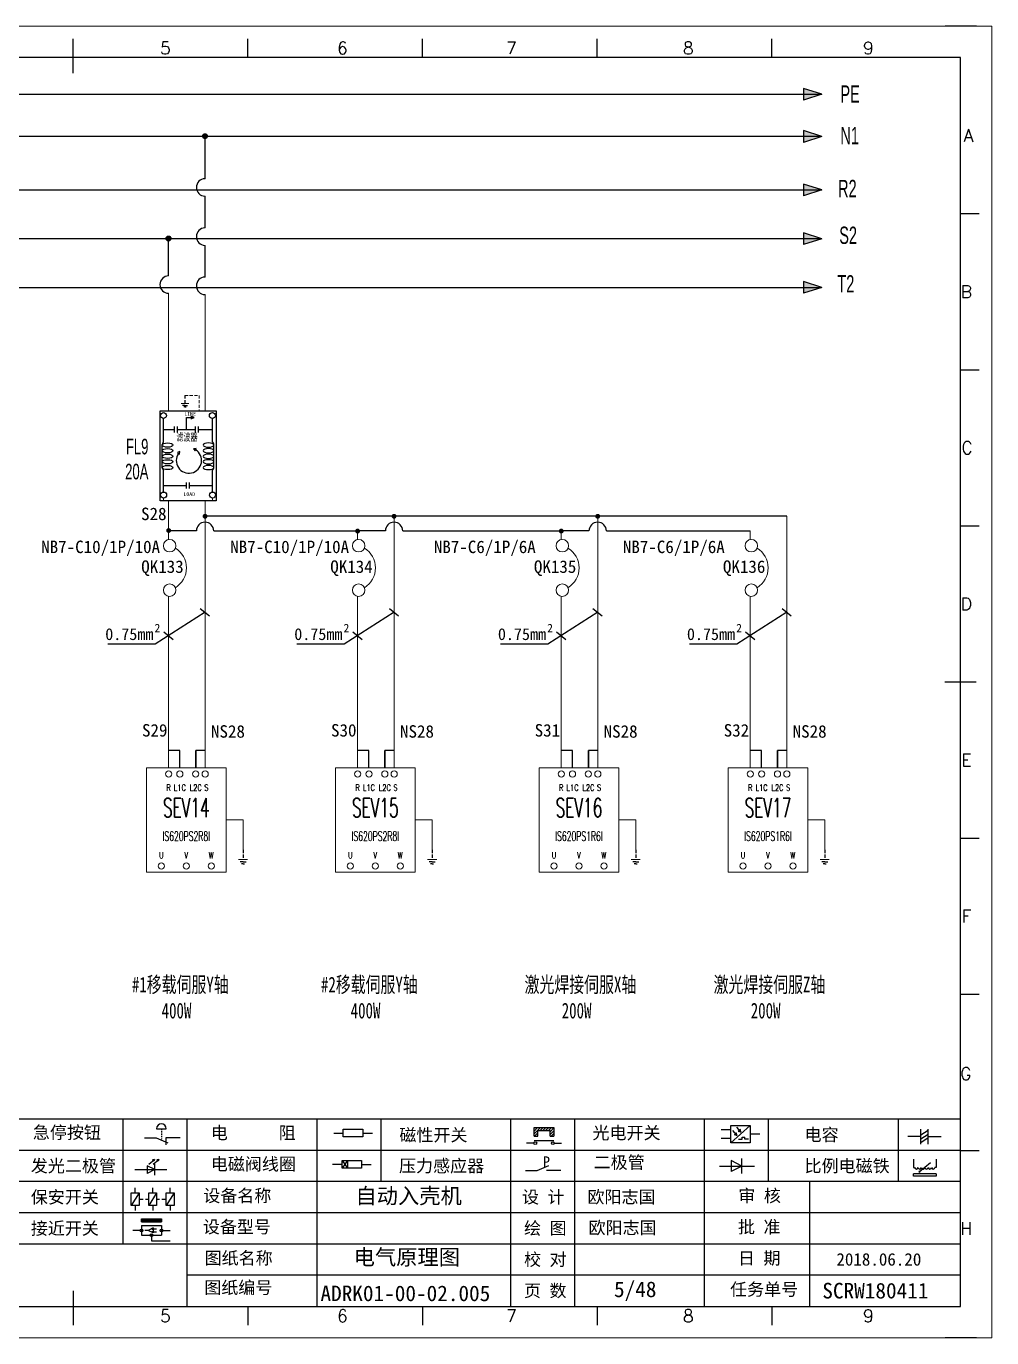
# Model space of a CAD drawing. Header units: millimetres. Extents: x 336 to 12810, y -1577 to 4105.
# Drawn here: x 8125.1 to 8279.8, y -58.4 to 151.6 of the extents above; entities that cross this region are included whole.
import ezdxf
from ezdxf.enums import TextEntityAlignment as Align

# ---------------------------------------------------------------- set-up
doc = ezdxf.new("R2010")
doc.units = ezdxf.units.MM
doc.linetypes.add('DASHED', pattern=[0.75, 0.5, -0.25])
for name, color, linetype in [('0015LEVEL_0', 7, 'Continuous'), ('AE_BOR', 1, 'Continuous'), ('MISC', 2, 'Continuous'), ('SYMS', 7, 'Continuous'), ('主图', 7, 'Continuous')]:
    doc.layers.add(name, color=color, linetype=linetype)
doc.styles.get("Standard").update_dxf_attribs({"font": ''})
doc.styles.add('STYLE1', font='italic.shx', dxfattribs={"width": 0.68, "height": 3, "bigfont": 'xc00.shx'})
doc.styles.add('WD', font='romans.shx', dxfattribs={"width": 0.8, "bigfont": 'gbcbig.shx'})
doc.styles.add('样式 0', font='')
doc.styles.add('样式 8', font='arial.ttf', dxfattribs={"width": 0.6, "height": 2.5})
doc.styles.add('汉字', font='')
doc.styles.get('Standard').set_extended_font_data('SimSun')
doc.styles.get('样式 0').set_extended_font_data('KaiTi_GB2312')
doc.styles.get('汉字').set_extended_font_data('新宋体')

# ---------------------------------------------------------------- blocks, each defined once
blk = doc.blocks.new('磁性开关')
at = {"linetype": 'ByBlock'}
h = blk.add_hatch(dxfattribs=at)
h.set_pattern_fill('ANSI31', color=256, scale=0.1, style=0)
h.paths.add_polyline_path([(-1910.88, -776.69), (-1910.88, -775.29), (-1907.69, -775.29), (-1907.69, -776.69), (-1908.31, -776.69), (-1908.31, -775.79), (-1910.25, -775.79), (-1910.25, -776.69)])
for p, q in [((-1910.88, -776.69), (-1910.88, -775.29)), ((-1910.88, -775.29), (-1907.69, -775.29)), ((-1910.88, -776.69), (-1910.25, -776.69)), ((-1910.25, -776.69), (-1910.25, -775.79)), ((-1910.25, -775.79), (-1908.31, -775.79)), ((-1908.31, -776.69), (-1908.31, -775.79)), ((-1908.31, -776.69), (-1907.69, -776.69)), ((-1907.69, -775.29), (-1907.69, -776.69)), ((-1910.91, -777.81), (-1912.09, -777.81)), ((-1910.88, -777.39), (-1907.69, -777.39)), ((-1907.66, -777.81), (-1906.48, -777.81))]:
    blk.add_line(p, q, dxfattribs=at)
for centre in [(-1910.68, -777.81), (-1907.88, -777.81)]:
    blk.add_circle(centre, 0.225, dxfattribs=at)
blk = doc.blocks.new('光电开关')
at = {"linetype": 'ByBlock'}
h = blk.add_hatch(dxfattribs=at)
h.set_pattern_fill('ANSI31', color=256, scale=0.01, style=0)
h.set_pattern_definition([(45, (0.172267, 0), (-0.0224506403, 0.0224506403), [])])
h.paths.add_polyline_path([(-1882.44, -776.34), (-1882.5, -775.91), (-1882.68, -776.07)])
h.paths.add_polyline_path([(-1882.86, -776.23), (-1882.44, -776.34), (-1882.68, -776.07)])
h.paths.add_polyline_path([(-1883.05, -776.88), (-1883.11, -776.45), (-1883.29, -776.61)])
h.paths.add_polyline_path([(-1883.47, -776.77), (-1883.05, -776.88), (-1883.29, -776.61)])
for p, q in [((-1884.01, -775.96), (-1885.56, -775.96)), ((-1880.91, -775.3), (-1884.01, -778.05)), ((-1883.75, -776.09), (-1883.05, -776.88)), ((-1883.11, -776.45), (-1883.47, -776.77)), ((-1883.05, -776.88), (-1883.47, -776.77)), ((-1883.14, -775.55), (-1882.44, -776.34)), ((-1883.05, -776.88), (-1883.11, -776.45)), ((-1882.5, -775.91), (-1882.86, -776.23)), ((-1882.44, -776.34), (-1882.86, -776.23)), ((-1882.44, -776.34), (-1882.5, -775.91)), ((-1879.37, -776.67), (-1880.91, -776.67)), ((-1884.01, -777.39), (-1885.56, -777.39)), ((-1882.78, -777.47), (-1882.23, -777.47)), ((-1882.23, -777.47), (-1882.23, -777.14)), ((-1882.23, -777.14), (-1881.78, -777.14)), ((-1881.78, -777.47), (-1881.78, -777.14)), ((-1881.23, -777.47), (-1881.78, -777.47))]:
    blk.add_line(p, q, dxfattribs=at)
blk.add_lwpolyline([(-1884.01, -775.3), (-1880.91, -775.3), (-1880.91, -778.05), (-1884.01, -778.05)], close=True, dxfattribs=at)
blk = doc.blocks.new('电磁阀线圈')
at = {"linetype": 'ByBlock'}
for p, q in [((-1854.61, -796.54), (-1856.17, -796.54)), ((-1854.61, -795.92), (-1853.75, -797.16)), ((-1853.75, -795.92), (-1854.61, -797.16)), ((-1853.75, -795.92), (-1853.75, -797.16)), ((-1851.53, -796.54), (-1849.97, -796.54))]:
    blk.add_line(p, q, dxfattribs=at)
blk.add_lwpolyline([(-1854.61, -795.92), (-1851.53, -795.92), (-1851.53, -797.16), (-1854.61, -797.16)], close=True, dxfattribs=at)
blk = doc.blocks.new('压力感应器')
at = {"linetype": 'ByBlock'}
for p, q in [((-1815.59, -777.73), (-1813.71, -776.93)), ((-1817.44, -777.73), (-1815.59, -777.73)), ((-1811.78, -777.73), (-1814.05, -777.73))]:
    blk.add_line(p, q, dxfattribs=at)
at = {"linetype": 'ByBlock', "insert": (-1814.65, -775.48), "char_height": 1.68, "width": 1.2242, "attachment_point": 1}
blk.add_mtext('{\\fNSimSun|b0|i0|c134|p49;P}', dxfattribs=at)
blk = doc.blocks.new('二极管')
at = {"linetype": 'ByBlock'}
for p, q in [((-1787.52, -776.77), (-1781.92, -776.77)), ((-1783.97, -776.77), (-1785.69, -775.9)), ((-1785.69, -775.9), (-1785.69, -777.65)), ((-1783.97, -776.77), (-1785.69, -777.65)), ((-1783.97, -777.99), (-1783.97, -775.56))]:
    blk.add_line(p, q, dxfattribs=at)
blk = doc.blocks.new('电容')
at = {"linetype": 'ByBlock'}
for p, q in [((-1756.08, -782.99), (-1756.08, -780.56)), ((-1754.86, -780.79), (-1756.08, -781.55)), ((-1754.86, -782.99), (-1754.86, -780.56)), ((-1756.08, -781.77), (-1758.13, -781.77)), ((-1754.86, -781.44), (-1756.08, -782.2)), ((-1754.86, -781.99), (-1756.08, -782.75)), ((-1754.86, -781.77), (-1752.81, -781.77))]:
    blk.add_line(p, q, dxfattribs=at)
blk = doc.blocks.new('发光二极管')
at = {"linetype": 'ByBlock'}
for p, q in [((-1755.78, -785.92), (-1754.89, -785.14)), ((-1754.89, -785.14), (-1755.2, -785.22)), ((-1755.2, -785.22), (-1755.01, -785.43)), ((-1755.08, -785.92), (-1754.18, -785.14)), ((-1754.89, -785.14), (-1755.01, -785.43)), ((-1754.18, -785.14), (-1754.49, -785.22)), ((-1754.49, -785.22), (-1754.31, -785.43)), ((-1754.18, -785.14), (-1754.31, -785.43)), ((-1758.01, -786.77), (-1752.89, -786.77)), ((-1754.84, -786.77), (-1756.04, -786.16)), ((-1756.04, -786.16), (-1756.04, -787.39)), ((-1754.84, -786.77), (-1756.04, -787.39)), ((-1754.84, -787.63), (-1754.84, -785.92))]:
    blk.add_line(p, q, dxfattribs=at)
blk = doc.blocks.new('比例电磁阀')
at = {"linetype": 'ByBlock'}
for p, q in [((-1757.26, -775.38), (-1757.26, -776.71)), ((-1757.26, -776.71), (-1757.05, -776.71)), ((-1754.5, -775.98), (-1756.35, -777.44)), ((-1753.58, -776.71), (-1753.8, -776.71)), ((-1753.58, -775.38), (-1753.58, -776.71)), ((-1753.6, -777.73), (-1757.25, -777.73)), ((-1757.25, -778.13), (-1757.25, -777.73)), ((-1753.6, -778.13), (-1757.25, -778.13)), ((-1756.35, -777.44), (-1756.25, -777.25)), ((-1756.35, -777.44), (-1756.15, -777.38)), ((-1756.15, -777.38), (-1756.25, -777.25)), ((-1753.6, -777.73), (-1753.6, -778.13))]:
    blk.add_line(p, q, dxfattribs=at)
for centre in [(-1756.78, -776.71), (-1756.24, -776.71), (-1755.7, -776.71), (-1755.15, -776.71), (-1754.61, -776.71), (-1754.07, -776.71)]:
    blk.add_arc(centre, 0.271, 180, 0, dxfattribs=at)
blk = doc.blocks.new('保安开关')
at = {"linetype": 'ByBlock'}
for p, q in [((-1757.33, -790.79), (-1758.6, -792.81)), ((-1757.96, -790.79), (-1757.96, -789.97)), ((-1754.54, -790.79), (-1755.81, -792.81)), ((-1755.17, -790.79), (-1755.17, -789.97)), ((-1751.75, -790.79), (-1753.02, -792.81)), ((-1752.39, -790.79), (-1752.39, -789.97)), ((-1757.96, -792.81), (-1757.96, -793.62)), ((-1757.33, -791.8), (-1756.72, -791.8)), ((-1756.35, -791.8), (-1755.89, -791.8)), ((-1755.17, -792.81), (-1755.17, -793.62)), ((-1754.52, -791.8), (-1754.06, -791.8)), ((-1753.69, -791.8), (-1753.08, -791.8)), ((-1752.39, -792.81), (-1752.39, -793.62))]:
    blk.add_line(p, q, dxfattribs=at)
for points in [[(-1758.6, -790.79), (-1757.33, -790.79), (-1757.33, -792.81), (-1758.6, -792.81)], [(-1755.81, -790.79), (-1754.54, -790.79), (-1754.54, -792.81), (-1755.81, -792.81)], [(-1753.02, -790.79), (-1751.75, -790.79), (-1751.75, -792.81), (-1753.02, -792.81)]]:
    blk.add_lwpolyline(points, close=True, dxfattribs=at)
blk = doc.blocks.new('接近开关')
at = {"linetype": 'ByBlock'}
h = blk.add_hatch(dxfattribs=at)
h.set_pattern_fill('ANSI31', color=256, scale=0.01, style=0)
h.set_pattern_definition([(45, (-89.131516, -30.795668), (-0.0224506403, 0.0224506403), [])])
h.paths.add_polyline_path([(-1516.96, -1123.35), (-1516.96, -1122.85), (-1513.76, -1122.85), (-1513.76, -1123.35)])
for p, q in [((-1516.96, -1123.35), (-1516.96, -1122.85)), ((-1516.96, -1122.85), (-1513.76, -1122.85)), ((-1516.96, -1123.35), (-1513.76, -1123.35)), ((-1513.76, -1122.85), (-1513.76, -1123.35)), ((-1517.18, -1124.71), (-1518.36, -1124.71)), ((-1516.96, -1123.95), (-1513.76, -1123.95)), ((-1516.96, -1123.95), (-1516.96, -1125.47)), ((-1516.96, -1125.47), (-1513.76, -1125.47)), ((-1515.91, -1124.71), (-1516.45, -1124.71)), ((-1515.11, -1124.31), (-1515.91, -1124.71)), ((-1515.11, -1125.11), (-1515.91, -1124.71)), ((-1515.33, -1124.53), (-1515.17, -1124.53)), ((-1515.33, -1124.88), (-1515.17, -1124.88)), ((-1515.25, -1124.45), (-1515.25, -1124.61)), ((-1515.11, -1124.31), (-1515.11, -1125.11)), ((-1515.11, -1124.48), (-1514.58, -1124.48)), ((-1515.11, -1124.94), (-1514.58, -1124.94)), ((-1513.76, -1123.95), (-1513.76, -1125.47)), ((-1513.54, -1124.71), (-1512.36, -1124.71)), ((-1515.36, -1125.69), (-1515.36, -1126.36)), ((-1515.36, -1126.36), (-1512.36, -1126.36))]:
    blk.add_line(p, q, dxfattribs=at)
for centre in [(-1516.96, -1124.71), (-1515.36, -1125.47), (-1513.76, -1124.71)]:
    blk.add_circle(centre, 0.225, dxfattribs=at)
blk = doc.blocks.new('电阻')
at = {"linetype": 'ByBlock'}
for p, q in [((-3.09, 0), (-1.57, 0)), ((1.57, 0), (3.09, 0))]:
    blk.add_line(p, q, dxfattribs=at)
blk.add_lwpolyline([(-1.57, 0.63), (1.57, 0.63), (1.57, -0.63), (-1.57, -0.63)], close=True, dxfattribs=at)
blk = doc.blocks.new('急停按钮')
at = {"linetype": 'ByBlock'}
for p, q in [((-1.86, 0), (0, 0)), ((0, 0), (1.88, -0.81)), ((0.06, 1.45), (1.61, 1.45)), ((0.83, 1.45), (0.83, 1.24)), ((0.83, 1.07), (0.83, 0.85)), ((0.83, 0.68), (0.83, 0.47)), ((0.83, 0.29), (0.83, 0.08)), ((3.81, 0), (1.54, 0)), ((1.54, 0), (1.54, -1.15)), ((0.83, -0.09), (0.83, -0.24))]:
    blk.add_line(p, q, dxfattribs=at)
blk.add_arc((0.83, 1.45), 0.774, 0, 180)
blk = doc.blocks.new('电控横A4')
for p, q in [((292, -5), (5, -5)), ((292, -205), (292, -5)), ((10.03, -205), (289.53, -205)), ((130.8, -205), (190.75, -205)), ((190.75, -205), (259.54, -205))]:
    blk.add_line(p, q)
at = {"linetype": 'ByBlock'}
for p, q in [((292, -175), (5, -175)), ((292, -180), (5, -180)), ((292, -185), (5, -185)), ((292, -190), (5, -190)), ((292, -195), (5, -195)), ((292, -200), (168.03, -200))]:
    blk.add_line(p, q, dxfattribs=at)
at = {"color": 0, "lineweight": -2}
for p, q in [((157.79, -175), (157.79, -195)), ((168.03, -175), (168.03, -204.92)), ((188.84, -175), (188.84, -185)), ((199.08, -175), (199.08, -185)), ((219.89, -175), (219.89, -185)), ((230.12, -175), (230.12, -185)), ((250.93, -175), (250.93, -185)), ((261.17, -175), (261.17, -185)), ((281.98, -175), (281.98, -185)), ((188.84, -185), (188.84, -204.92)), ((219.89, -185), (219.89, -205)), ((230.12, -185), (230.12, -205)), ((250.93, -185), (250.93, -205)), ((267.79, -185), (267.79, -205))]:
    blk.add_line(p, q, dxfattribs=at)
at = {"color": 0, "ltscale": 2}
for p, q in [((292, -205), (292, -183.55)), ((259.54, -205), (289.53, -205)), ((259.54, -205), (292, -205))]:
    blk.add_line(p, q, dxfattribs=at)
at = {"layer": 'AE_BOR', "color": 1, "lineweight": 15}
for p, q in [((0, 0), (297, 0)), ((297, 0), (297, -210)), ((297, -210), (0, -210))]:
    blk.add_line(p, q, dxfattribs=at)
at = {"layer": 'AE_BOR'}
for p, q in [((149.78, -5), (149.78, -2)), ((177.78, -5), (177.78, -2)), ((205.78, -5), (205.78, -2)), ((233.78, -5), (233.78, -2)), ((261.78, -5), (261.78, -2)), ((292, -30), (295, -30)), ((292, -55), (295, -55)), ((292, -80), (295, -80)), ((292, -130), (295, -130)), ((292, -155), (295, -155)), ((292, -180), (295, -180)), ((149.78, -205), (149.78, -208)), ((177.78, -205), (177.78, -208)), ((205.78, -205), (205.78, -208)), ((233.78, -205), (233.78, -208)), ((261.78, -205), (261.78, -208))]:
    blk.add_line(p, q, dxfattribs=at)
at = {"layer": 'AE_BOR', "lineweight": 30}
for p, q in [((294.53, 0), (289.53, 0)), ((294.53, -210), (289.53, -210))]:
    blk.add_line(p, q, dxfattribs=at)
at = {"layer": 'AE_BOR', "color": 2, "lineweight": 30}
for p, q in [((149.78, -7.5), (149.78, -2.5)), ((289.5, -105), (294.5, -105)), ((149.78, -202.5), (149.78, -207.5)), ((149.78, -205), (149.78, -207.5))]:
    blk.add_line(p, q, dxfattribs=at)
for name, p in [('急停按钮', (163.12, -177.98)), ('电阻', (194.66, -177.22))]:
    blk.add_blockref(name, p)
at = {"linetype": 'ByBlock'}
for name, p in [('磁性开关', (2134.53, 598.96)), ('光电开关', (2139.22, 599.27)), ('电容', (2041.69, 603.98)), ('发光二极管', (1917.72, 603.69)), ('电磁阀线圈', (2047.53, 614.3)), ('压力感应器', (2039.72, 594.52)), ('二极管', (2040.91, 594.27)), ('比例电磁阀', (2041.69, 593.98)), ('保安开关', (1917.72, 603.98)), ('接近开关', (1677.72, 931.9))]:
    blk.add_blockref(name, p, dxfattribs=at)
at = {"char_height": 2, "attachment_point": 1, "style": '汉字'}
for s, insert in [('{\\fKaiTi_GB2312|b0|i0|c134|p49;急停按钮}', (143.35, -176.12)), ('{\\fKaiTi_GB2312|b0|i0|c134|p49;电      阻}', (171.86, -176.19)), ('{\\fKaiTi_GB2312|b0|i0|c134|p49;磁性开关}', (202.07, -176.53)), ('{\\fKaiTi_GB2312|b0|i0|c134|p49;光电开关}', (233.02, -176.19)), ('{\\fKaiTi_GB2312|b0|i0|c134|p49;电容}', (267, -176.48)), ('{\\fKaiTi_GB2312|b0|i0|c134|p49;发光二极管}', (143.02, -181.48)), ('{\\fKaiTi_GB2312|b0|i0|c134|p49;电磁阀线圈}', (171.86, -181.19)), ('{\\fKaiTi_GB2312|b0|i0|c134|p49;压力感应器}', (202.02, -181.47)), ('{\\fKaiTi_GB2312|b0|i0|c134|p49;二极管}', (233.2, -180.91)), ('{\\fKaiTi_GB2312|b0|i0|c134|p49;比例电磁铁}', (267, -181.48)), ('{\\fKaiTi_GB2312|b0|i0|c134|p49;保安开关}', (143.02, -186.48)), ('设备名称', (170.65, -186.24)), ('{\\fKaiTi_GB2312|b0|i0|c134|p0;设 计}', (221.72, -186.46)), ('{\\fKaiTi_GB2312|b0|i0|c134|p0;审 核}', (256.39, -186.25)), ('设备型号', (170.58, -191.24)), ('{\\fKaiTi_GB2312|b0|i0|c134|p0;批 准}', (256.32, -191.25)), ('{\\fKaiTi_GB2312|b0|i0|c134|p49;接近开关}', (143.02, -191.48)), ('{\\fKaiTi_GB2312|b0|i0|c134|p0;绘 图}', (222.05, -191.46)), ('图纸名称', (170.86, -196.24)), ('{\\fKaiTi_GB2312|b0|i0|c134|p0;校 对}', (222.05, -196.46)), ('{\\fKaiTi_GB2312|b0|i0|c134|p0;日 期}', (256.32, -196.25)), ('图纸编号', (170.81, -200.96)), ('{\\fKaiTi_GB2312|b0|i0|c134|p0;页 数}', (222.05, -201.46)), ('任务单号', (255.06, -201.25))]:
    blk.add_mtext(s, dxfattribs=dict(at, insert=insert))
at = {"insert": (272.1, -196.45), "char_height": 2, "width": 60.2542, "attachment_point": 1}
blk.add_mtext('{\\fKaiTi_GB2312|b0|i0|c134|p49;2018.06.20}', dxfattribs=at)
at = {"layer": 'AE_BOR', "style": 'WD'}
for s, p in [('5', (164.59, -4.5)), ('6', (192.94, -4.5)), ('7', (220.04, -4.5)), ('8', (248.37, -4.5)), ('9', (277.23, -4.5)), ('5', (164.59, -207.5)), ('6', (192.94, -207.5)), ('7', (220.04, -207.5)), ('8', (248.37, -207.5)), ('9', (277.23, -207.5))]:
    blk.add_text(s, height=2, dxfattribs=at).set_placement(p, align=Align.CENTER)
for s, p in [('A', (294.03, -17.5)), ('B', (293.84, -42.5)), ('C', (293.93, -67.5)), ('D', (293.84, -92.5)), ('E', (293.74, -117.5)), ('F', (293.74, -142.5)), ('F', (293.74, -142.5)), ('G', (293.74, -167.72)), ('H', (293.84, -192.5))]:
    blk.add_text(s, height=2, dxfattribs=at).set_placement(p, align=Align.MIDDLE_RIGHT)
blk = doc.blocks.new('SEV_Sch')
at = {"lineweight": 0}
for p, q in [((10.39, -8.37), (13.1, -8.37)), ((13.1, -8.37), (13.1, -13.16))]:
    blk.add_line(p, q, dxfattribs=at)
at = {"color": 2, "linetype": 'DASHED'}
blk.add_line((13.1, -13.16), (13.1, -14.72), dxfattribs=at)
at = {"color": 2, "lineweight": 0}
for p, q in [((13.1, -14.72), (12.37, -14.72)), ((13.11, -14.72), (13.83, -14.72))]:
    blk.add_line(p, q, dxfattribs=at)
at = {"color": 2}
for p, q in [((13.1, -15.09), (12.61, -15.09)), ((13.1, -15.39), (12.85, -15.39)), ((13.1, -15.09), (13.58, -15.09)), ((13.1, -15.39), (13.34, -15.39))]:
    blk.add_line(p, q, dxfattribs=at)
at = {"lineweight": 0}
blk.add_lwpolyline([(-2.39, 0), (10.39, 0), (10.39, -16.75), (-2.39, -16.75)], close=True, dxfattribs=at)
for centre in [(1.16, -1), (2.97, -1), (5.52, -1), (7.02, -1.01), (0, -15.75), (4, -15.75), (8, -15.75)]:
    blk.add_circle(centre, 0.5, dxfattribs=at)
at = {"lineweight": 0, "style": 'WD'}
for s, width, p in [('R', 0.7, (1.16, -3.7)), ('L1C', 0.7, (2.97, -3.7)), ('L2C', 0.7, (5.52, -3.7)), ('S', 0.7, (7.23, -3.7)), ('U', 0.6, (0, -14.52)), ('V', 0.6, (4, -14.52)), ('W', 0.6, (8, -14.52))]:
    blk.add_text(s, height=1, dxfattribs=dict(at, width=width)).set_placement(p, align=Align.CENTER)
at = {"lineweight": 0, "style": 'WD', "width": 0.8}
for tag, height, p in [('编号', 3, (4, -7.9)), ('型号', 1.5, (4, -11.72))]:
    blk.add_attdef(tag, text='', height=height, dxfattribs=at).set_placement(p, align=Align.CENTER)
blk = doc.blocks.new('WDDOT')
blk.add_hatch(color=256).paths.add_polyline_path([(0.5, 0, 1), (-0.5, 0, 1)])
blk.add_circle((0, 0), 0.5)

msp = doc.modelspace()

# ---------------------------------------------------------------- hatches: boundary and pattern name
for points in [[(8154.172, 134.034, 1), (8153.385, 134.034, 1)], [(8249.676, 134.919), (8252.594, 133.984), (8249.676, 133.048)], [(8249.676, 124.483), (8249.676, 126.353), (8252.594, 125.418)], [(8148.331, 117.656, 1), (8147.544, 117.656, 1)], [(8249.676, 116.686), (8249.676, 118.557), (8252.594, 117.622)], [(8249.676, 110.761), (8252.594, 109.825), (8249.676, 108.89)]]:
    msp.add_hatch(color=256).paths.add_polyline_path(points)
h = msp.add_hatch(color=256)
edge = h.paths.add_edge_path()
edge.add_arc((8153.777, 73.174), 0.393, 0, 360)
h = msp.add_hatch(color=256)
edge = h.paths.add_edge_path()
edge.add_arc((8184.066, 73.174), 0.393, 0, 360)
h = msp.add_hatch(color=256)
edge = h.paths.add_edge_path()
edge.add_arc((8216.694, 73.174), 0.393, 0, 360)
h = msp.add_hatch(color=256)
edge = h.paths.add_edge_path()
edge.add_arc((8147.947, 70.89), 0.393, 0, 360)
h = msp.add_hatch(color=256)
edge = h.paths.add_edge_path()
edge.add_arc((8178.226, 70.801), 0.393, 0, 360)
h = msp.add_hatch(color=256)
edge = h.paths.add_edge_path()
edge.add_arc((8210.853, 70.801), 0.393, 0, 360)
at = {"layer": 'MISC'}
msp.add_hatch(color=256, dxfattribs=at).paths.add_polyline_path([(8249.676, 141.683), (8252.594, 140.748), (8249.676, 139.813)])

# ---------------------------------------------------------------- linework, layer by layer
for p, q in [((8252.594, 133.984), (8249.676, 134.919)), ((8249.676, 134.919), (8249.676, 133.048)), ((8252.594, 133.984), (8249.676, 133.048)), ((8252.594, 125.418), (8249.676, 126.353)), ((8249.676, 126.353), (8249.676, 124.483)), ((8100.657, 125.418), (8252.594, 125.418)), ((8252.594, 125.418), (8249.676, 124.483)), ((8100.657, 117.656), (8252.487, 117.656)), ((8252.594, 117.622), (8249.676, 118.557)), ((8249.676, 118.557), (8249.676, 116.686)), ((8252.594, 117.622), (8249.676, 116.686)), ((8098.593, 109.821), (8252.581, 109.821)), ((8252.594, 109.825), (8249.676, 110.761)), ((8249.676, 110.761), (8249.676, 108.89)), ((8252.594, 109.825), (8249.676, 108.89)), ((8184.067, 73.209), (8153.778, 73.209)), ((8246.984, 73.209), (8184.067, 73.209)), ((8152.384, 70.836), (8147.938, 70.836)), ((8155.173, 70.836), (8178.227, 70.836)), ((8182.673, 70.836), (8178.227, 70.836)), ((8185.461, 70.836), (8210.854, 70.836)), ((8215.301, 70.836), (8210.854, 70.836)), ((8218.089, 70.836), (8241.143, 70.836)), ((8153.778, 57.807), (8145.782, 52.683)), ((8184.067, 57.807), (8176.071, 52.683)), ((8216.695, 57.807), (8208.699, 52.683)), ((8246.984, 57.807), (8238.988, 52.683)), ((8145.782, 52.683), (8138.187, 52.683)), ((8176.071, 52.683), (8168.475, 52.683)), ((8208.699, 52.683), (8201.103, 52.683)), ((8238.988, 52.683), (8231.392, 52.683)), ((8149.741, 35.684), (8147.938, 35.684)), ((8149.741, 32.916), (8149.741, 35.684)), ((8153.778, 35.684), (8152.292, 35.684)), ((8152.292, 35.684), (8152.292, 32.916)), ((8152.292, 32.916), (8152.292, 35.684)), ((8180.03, 35.684), (8178.227, 35.684)), ((8180.03, 32.916), (8180.03, 35.684)), ((8184.067, 35.684), (8182.581, 35.684)), ((8182.581, 32.916), (8182.581, 35.684)), ((8182.581, 35.684), (8182.581, 32.916)), ((8212.658, 35.684), (8210.854, 35.684)), ((8212.658, 32.916), (8212.658, 35.684)), ((8216.695, 35.684), (8215.209, 35.684)), ((8215.209, 35.684), (8215.209, 32.916)), ((8215.209, 32.916), (8215.209, 35.684)), ((8242.947, 35.684), (8241.143, 35.684)), ((8242.947, 32.916), (8242.947, 35.684)), ((8246.984, 35.684), (8245.498, 35.684)), ((8245.498, 32.916), (8245.498, 35.684)), ((8245.498, 35.684), (8245.498, 32.916)), ((8152.292, 32.916), (8152.292, 32.916)), ((8182.581, 32.916), (8182.581, 32.916)), ((8215.209, 32.916), (8215.209, 32.916)), ((8245.498, 32.916), (8245.498, 32.916))]:
    msp.add_line(p, q)
at = {"color": 0}
msp.add_line((8252.594, 133.984), (8016.89, 133.984), dxfattribs=at)
at = {"color": 0, "ltscale": 2}
for p, q in [((8153.778, 127.22), (8153.778, 134.234)), ((8153.778, 119.345), (8153.778, 124.431)), ((8147.98, 117.799), (8147.587, 117.799)), ((8147.938, 111.659), (8147.938, 117.656)), ((8153.778, 111.47), (8153.778, 116.556))]:
    msp.add_line(p, q, dxfattribs=at)
at = {"linetype": 'Continuous', "lineweight": 0}
for p, q in [((8147.938, 90.06), (8147.938, 108.871)), ((8153.778, 90.06), (8153.778, 108.681)), ((8147.938, 69.441), (8147.938, 75.649)), ((8153.778, 60.693), (8153.778, 75.649)), ((8184.067, 60.693), (8184.067, 73.209)), ((8216.695, 60.693), (8216.695, 73.209)), ((8246.984, 60.693), (8246.984, 73.209)), ((8178.227, 69.441), (8178.227, 70.836)), ((8210.854, 69.441), (8210.854, 70.836)), ((8241.143, 69.441), (8241.143, 70.836)), ((8147.938, 32.916), (8147.938, 60.359)), ((8153.778, 32.916), (8153.778, 60.693)), ((8178.227, 32.916), (8178.227, 60.359)), ((8184.067, 32.916), (8184.067, 60.693)), ((8210.854, 32.916), (8210.854, 60.359)), ((8216.695, 32.916), (8216.695, 60.693)), ((8241.143, 32.916), (8241.143, 60.359)), ((8246.984, 32.916), (8246.984, 60.693))]:
    msp.add_line(p, q, dxfattribs=at)
at = {"color": 2, "linetype": 'DASHED', "lineweight": 0}
for p, q in [((8150.565, 92.511), (8152.825, 92.511)), ((8152.825, 92.511), (8152.825, 90.06))]:
    msp.add_line(p, q, dxfattribs=at)
at = {"color": 2, "linetype": 'DASHED'}
msp.add_line((8150.565, 92.511), (8150.565, 91.238), dxfattribs=at)
at = {"color": 2, "lineweight": 0}
for p, q in [((8150.565, 91.238), (8149.97, 91.238)), ((8150.574, 91.232), (8151.169, 91.232))]:
    msp.add_line(p, q, dxfattribs=at)
at = {"color": 2}
for p, q in [((8150.565, 90.931), (8150.169, 90.931)), ((8150.565, 90.687), (8150.363, 90.687)), ((8150.565, 90.931), (8150.961, 90.931)), ((8150.565, 90.687), (8150.767, 90.687))]:
    msp.add_line(p, q, dxfattribs=at)
at = {"lineweight": 0}
for p, q in [((8147.141, 76.099), (8147.141, 75.649)), ((8154.976, 76.099), (8154.976, 75.649))]:
    msp.add_line(p, q, dxfattribs=at)
msp.add_lwpolyline([(8146.591, 90.06), (8155.576, 90.06), (8155.576, 75.649), (8146.591, 75.649)], close=True)
for centre in [(8153.778, 134.034), (8147.938, 117.656)]:
    msp.add_circle(centre, 0.393)
for centre in [(8148.101, 68.454), (8178.39, 68.454), (8211.018, 68.454), (8241.307, 68.454), (8148.101, 61.345), (8178.39, 61.345), (8211.018, 61.345), (8241.307, 61.345)]:
    msp.add_circle(centre, 1, dxfattribs=at)
at = {"color": 0, "ltscale": 2}
for centre, start, end in [((8153.778, 125.825), 90, 270), ((8153.778, 117.95), 90, 270), ((8147.938, 110.265), 90, 270), ((8153.778, 110.075), 90, 270), ((8153.778, 70.836), 0, 180), ((8184.067, 70.836), 0, 180), ((8216.695, 70.836), 0, 180)]:
    msp.add_arc(centre, 1.394, start, end, dxfattribs=at)
at = {"lineweight": 0}
for centre in [(8147.108, 64.9), (8177.397, 64.9), (8210.025, 64.9), (8240.314, 64.9)]:
    msp.add_arc(centre, 3.691, 301.18201, 58.81799, dxfattribs=at)
at = {"layer": '0015LEVEL_0'}
for p, q in [((8147.141, 85.048), (8147.141, 88.831)), ((8150.799, 88.982), (8151.621, 88.982)), ((8150.799, 87.071), (8150.799, 88.982)), ((8151.621, 88.724), (8151.621, 89.239)), ((8151.742, 88.773), (8151.742, 89.19)), ((8151.851, 88.817), (8151.851, 89.146)), ((8151.96, 88.861), (8151.96, 89.102)), ((8154.976, 85.048), (8154.976, 88.831)), ((8147.141, 87.071), (8148.882, 87.071)), ((8148.882, 86.589), (8148.882, 87.554)), ((8149.364, 86.589), (8149.364, 87.554)), ((8149.364, 87.071), (8152.235, 87.071)), ((8152.235, 86.589), (8152.235, 87.554)), ((8152.717, 86.589), (8152.717, 87.554)), ((8152.717, 87.071), (8154.976, 87.071)), ((8146.921, 80.976), (8146.921, 84.651)), ((8155.197, 80.976), (8155.197, 84.651)), ((8147.141, 77.05), (8147.141, 80.58)), ((8154.976, 77.05), (8154.976, 80.58)), ((8147.141, 78.096), (8150.818, 78.096)), ((8150.818, 77.613), (8150.818, 78.579)), ((8151.3, 77.613), (8151.3, 78.579)), ((8151.3, 78.096), (8154.976, 78.096))]:
    msp.add_line(p, q, dxfattribs=at)
for points in [[(8151.942, 83.977), (8152.176, 83.632), (8152.358, 84.008)], [(8149.751, 83.522), (8149.361, 83.373), (8149.684, 83.109)]]:
    msp.add_lwpolyline(points, close=True, dxfattribs=at)
for centre in [(8147.123, 89.306), (8154.958, 89.306), (8147.141, 76.574), (8154.976, 76.574)]:
    msp.add_circle(centre, 0.476, dxfattribs=at)
for centre, radius, start, end in [((8147.387, 84.651), 0.466, 121.74768, 180), ((8154.731, 84.651), 0.466, 0, 58.25232), ((8151.196, 82.101), 2.025, 145.73827, 58.06616), ((8147.387, 80.976), 0.466, 180, 238.25232), ((8154.731, 80.976), 0.466, 301.74768, 0)]:
    msp.add_arc(centre, radius, start, end, dxfattribs=at)
for centre in [(8147.779, 84.574), (8147.779, 83.667), (8147.779, 82.787), (8147.779, 81.894), (8147.779, 80.976)]:
    msp.add_ellipse(centre, major_axis=(0.858, 0), ratio=0.3930796, dxfattribs=at)
at = {"layer": '0015LEVEL_0', "extrusion": (0, 0, -1)}
for centre in [(8154.339, 84.574), (8154.339, 83.667), (8154.339, 82.787), (8154.339, 81.894), (8154.339, 80.976)]:
    msp.add_ellipse(centre, major_axis=(-0.858, 0), ratio=0.3930796, dxfattribs=at)
at = {"layer": 'MISC'}
for p, q in [((8016.89, 140.748), (8252.594, 140.748)), ((8252.594, 140.748), (8249.676, 141.683)), ((8249.676, 141.683), (8249.676, 139.813)), ((8252.594, 140.748), (8249.676, 139.813))]:
    msp.add_line(p, q, dxfattribs=at)
at = {"layer": '主图', "linetype": 'ByBlock'}
for p, q in [((8153.023, 58.416), (8154.501, 57.226)), ((8183.312, 58.416), (8184.79, 57.226)), ((8215.94, 58.416), (8217.417, 57.226)), ((8246.229, 58.416), (8247.706, 57.226)), ((8147.184, 54.659), (8148.662, 53.469)), ((8177.473, 54.659), (8178.951, 53.469)), ((8210.101, 54.659), (8211.579, 53.469)), ((8240.39, 54.659), (8241.867, 53.469))]:
    msp.add_line(p, q, dxfattribs=at)

# ---------------------------------------------------------------- block references
msp.add_blockref('电控横A4', (7982.843, 151.639))
at = {"lineweight": 0}
ref = msp.add_blockref('SEV_Sch', (8146.775, 32.916), dxfattribs=at)
ref.add_attrib('型号', 'IS620PS2R8I', dxfattribs={"lineweight": 0, "height": 1.5, "style": 'WD', "width": 0.6}).set_placement((8150.774, 21.196), align=Align.CENTER)
ref.add_attrib('编号', 'SEV14', dxfattribs={"lineweight": 0, "height": 3, "style": 'WD', "width": 0.6}).set_placement((8150.774, 25.021), align=Align.CENTER)
ref = msp.add_blockref('SEV_Sch', (8177.064, 32.916), dxfattribs=at)
ref.add_attrib('型号', 'IS620PS2R8I', dxfattribs={"lineweight": 0, "height": 1.5, "style": 'WD', "width": 0.6}).set_placement((8181.063, 21.196), align=Align.CENTER)
ref.add_attrib('编号', 'SEV15', dxfattribs={"lineweight": 0, "height": 3, "style": 'WD', "width": 0.6}).set_placement((8181.063, 25.021), align=Align.CENTER)
ref = msp.add_blockref('SEV_Sch', (8209.692, 32.916), dxfattribs=at)
ref.add_attrib('型号', 'IS620PS1R6I', dxfattribs={"lineweight": 0, "height": 1.5, "style": 'WD', "width": 0.6}).set_placement((8213.691, 21.196), align=Align.CENTER)
ref.add_attrib('编号', 'SEV16', dxfattribs={"lineweight": 0, "height": 3, "style": 'WD', "width": 0.6}).set_placement((8213.691, 25.021), align=Align.CENTER)
ref = msp.add_blockref('SEV_Sch', (8239.98, 32.916), dxfattribs=at)
ref.add_attrib('型号', 'IS620PS1R6I', dxfattribs={"lineweight": 0, "height": 1.5, "style": 'WD', "width": 0.6}).set_placement((8243.979, 21.196), align=Align.CENTER)
ref.add_attrib('编号', 'SEV17', dxfattribs={"lineweight": 0, "height": 3, "style": 'WD', "width": 0.6}).set_placement((8243.979, 25.021), align=Align.CENTER)
at = {"layer": 'SYMS', "lineweight": -3, "xscale": 0.5, "yscale": 0.5, "zscale": 0.5}
msp.add_blockref('WDDOT', (8147.98, 117.799), dxfattribs=at)

# ---------------------------------------------------------------- texts
at = {"style": '汉字'}
for s, p in [('QK133', (8146.957, 65.109)), ('QK134', (8177.246, 65.109)), ('QK135', (8209.873, 65.109)), ('QK136', (8240.162, 65.109))]:
    msp.add_text(s, height=2, dxfattribs=at).set_placement(p, align=Align.MIDDLE_CENTER)
at = {"color": 0}
for p in [(8137.787, 53.359), (8168.075, 53.359), (8200.703, 53.359), (8230.992, 53.359)]:
    msp.add_text('0.75mm', height=1.89, dxfattribs=at).set_placement(p)
msp.add_text('5/48', height=2.5).set_placement((8219.31, -51.85))
at = {"color": 3, "char_height": 2.772, "attachment_point": 1, "style": '样式 8'}
for s, insert, width in [('N1', (8255.589, 135.516), 4.96666), ('R2', (8255.214, 127.04), 15.27425), ('S2', (8255.405, 119.556), 19.43687), ('T2', (8255.1, 111.782), 15.27425)]:
    msp.add_mtext(s, dxfattribs=dict(at, insert=insert, width=width))
at = {"color": 0, "char_height": 1.35, "width": 2.39904, "attachment_point": 1}
for insert in [(8145.685, 55.953), (8175.974, 55.953), (8208.602, 55.953), (8238.89, 55.953)]:
    msp.add_mtext('2', dxfattribs=dict(at, insert=insert))
at = {"color": 0, "lineweight": -2, "char_height": 2.5, "width": 32.93073, "attachment_point": 1}
for s, insert in [('{\\W0.7;\\C256;#1移载伺服Y轴\\P    400W}', (8142.064, -0.56)), ('{\\W0.7;\\C256;#2移载伺服Y轴\\P    400W}', (8172.353, -0.56)), ('{\\W0.7;\\C256;激光焊接伺服X轴\\P     200W}', (8204.981, -0.56)), ('{\\fSimSun|b0|i0|c134|p2;\\W0.7;\\C256;激光焊接伺服Z轴\\P     200W}', (8235.27, -0.56))]:
    msp.add_mtext(s, dxfattribs=dict(at, insert=insert))
at = {"attachment_point": 1}
for s, width, insert, char_height in [('自动入壳机', 22.80454, (8177.872, -34.389), 2.5), ('欧阳志国', 22.80454, (8215.054, -34.809), 2), ('欧阳志国', 22.80454, (8215.226, -39.725), 2), ('电气原理图', 22.80454, (8177.587, -44.198), 2.5), ('ADRK01-00-02.005', 32.99572, (8172.276, -49.998), 2.5), ('SCRW180411', 32.99572, (8252.687, -49.568), 2.5)]:
    msp.add_mtext_dynamic_manual_height_columns(s, width=width, gutter_width=12.5, heights=[0], dxfattribs=dict(at, insert=insert, char_height=char_height))
at = {"lineweight": 0, "style": '样式 8', "width": 0.6}
for tag, p in [('FL9', (8144.706, 83.086)), ('20A', (8144.706, 79.086))]:
    msp.add_attdef(tag, text='', height=2.5, dxfattribs=at).set_placement(p, align=Align.RIGHT)
at = {"layer": '0015LEVEL_0', "insert": (8149.191, 86.441), "char_height": 1.18956, "attachment_point": 1, "style": 'STYLE1'}
msp.add_mtext('{\\fSimSun|b0|i0|c134|p32;滤波器}', dxfattribs=at)
at = {"layer": 'MISC', "insert": (8255.589, 142.169), "char_height": 2.772, "width": 4.96666, "attachment_point": 1, "style": '样式 8'}
msp.add_mtext('PE', dxfattribs=at)
at = {"layer": 'MISC', "color": 0, "attachment_point": 1, "style": '样式 0'}
for s, insert, char_height, width in [('{\\fSimSun|b0|i0|c134|p2;LINE}', (8150.459, 89.889), 0.59478, 1.49196), ('{\\fSimSun|b0|i0|c134|p2;LOAD}', (8150.319, 77.011), 0.59478, 1.49196), ('{\\fSimSun|b0|i0|c134|p2;NB7-C10/1P/10A}', (8127.525, 69.277), 2, 9.98661), ('{\\fSimSun|b0|i0|c134|p2;NB7-C10/1P/10A}', (8157.814, 69.277), 2, 9.98661), ('{\\fSimSun|b0|i0|c134|p2;NB7-C6/1P/6A}', (8190.442, 69.277), 2, 9.98661), ('{\\fSimSun|b0|i0|c134|p2;NB7-C6/1P/6A}', (8220.73, 69.277), 2, 9.98661)]:
    msp.add_mtext(s, dxfattribs=dict(at, insert=insert, char_height=char_height, width=width))
at = {"layer": 'MISC', "color": 3, "char_height": 2, "width": 5.01683, "attachment_point": 1, "style": '样式 0'}
for s, insert in [('S28', (8143.528, 74.557)), ('S29', (8143.677, 39.903)), ('S30', (8173.966, 39.903)), ('S31', (8206.594, 39.903)), ('S32', (8236.883, 39.903)), ('NS28', (8154.733, 39.724)), ('NS28', (8185.022, 39.724)), ('NS28', (8217.649, 39.724)), ('NS28', (8247.938, 39.724))]:
    msp.add_mtext(s, dxfattribs=dict(at, insert=insert))

doc.saveas('drawing.dxf')
